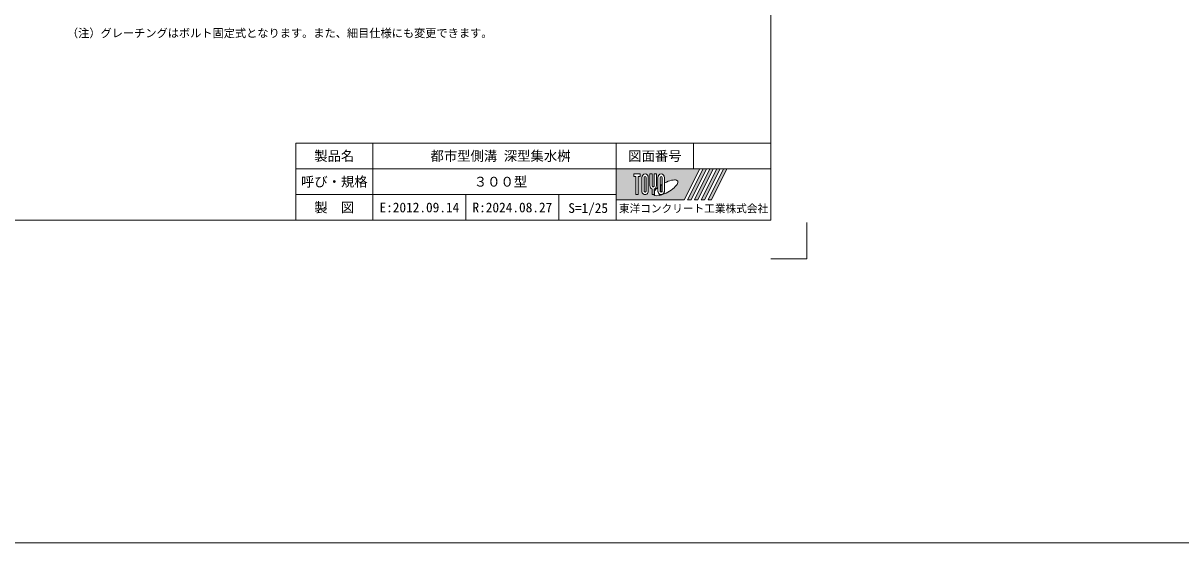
# Model space of a CAD drawing. Units: millimetres, scale not verified. Extents: x 289 to 42849, y -1182 to 27464.
# Drawn here: x 10742 to 18775, y -1182 to 2422 of the extents above; entities that cross this region are included whole.
import ezdxf
from ezdxf.enums import TextEntityAlignment as Align

# ---------------------------------------------------------------- set-up
doc = ezdxf.new("R2010")
doc.units = ezdxf.units.MM
doc.header["$LTSCALE"] = 40
for name, color, linetype, lineweight in [('0_2', 7, 'Continuous', 20), ('Defpoints_3', 8, 'Continuous', 0), ('枠', 5, 'Continuous', 5)]:
    doc.layers.add(name, color=color, linetype=linetype, lineweight=lineweight)
doc.styles.add('ＭＳ ゴシック', font='')
doc.styles.get('ＭＳ ゴシック').set_extended_font_data('MS Gothic')

msp = doc.modelspace()

# ---------------------------------------------------------------- hatches: boundary and pattern name
at = {"layer": '枠'}
h = msp.add_hatch(color=7, dxfattribs=at)
h.paths.add_polyline_path([(14857.92, 1411.69), (14857.92, 1197.41), (15329.35, 1197.41), (15436.49, 1411.69)])
edge = h.paths.add_edge_path(flags=16)
edge.add_ellipse((15200.2, 1279.79), major_axis=(83.96, 46.99), ratio=0.3471473, start_angle=-144.311216, end_angle=72.189903, ccw=False)
edge.add_ellipse((15169.12, 1259.5), major_axis=(0, 28.57), ratio=0.8463542, start_angle=-160.703456, end_angle=-90)
edge.add_line((15193.3, 1259.5), (15193.3, 1313.96))
edge = h.paths.add_edge_path(flags=16)
edge.add_ellipse((15169.12, 1349.61), major_axis=(0, 26.37), ratio=0.8463542, start_angle=-90, end_angle=90, ccw=False)
edge.add_line((15191.44, 1349.61), (15191.44, 1259.5))
edge.add_ellipse((15169.12, 1259.5), major_axis=(0, 26.37), ratio=0.8463542, start_angle=90, end_angle=-90, ccw=False)
edge.add_line((15146.79, 1259.5), (15146.79, 1349.61))
edge = h.paths.add_edge_path(flags=16)
edge.add_line((15176.56, 1349.61), (15176.56, 1259.5))
edge.add_ellipse((15169.12, 1259.5), major_axis=(0, 8.79), ratio=0.8463541, start_angle=90, end_angle=-90, ccw=False)
edge.add_line((15161.67, 1259.5), (15161.67, 1349.61))
edge.add_ellipse((15169.12, 1349.61), major_axis=(0, 8.79), ratio=0.8463541, start_angle=-90, end_angle=90, ccw=False)
edge = h.paths.add_edge_path(flags=16)
edge.add_line((15174.7, 1303.55), (15174.7, 1259.5))
edge.add_ellipse((15169.12, 1259.5), major_axis=(0, 6.59), ratio=0.8463541, start_angle=90, end_angle=-90, ccw=False)
edge.add_line((15163.53, 1259.5), (15163.53, 1296.34))
edge.add_ellipse((15200.2, 1279.79), major_axis=(83.96, 46.99), ratio=0.3471473, start_angle=107.791742, end_angle=126.471319, ccw=False)
edge = h.paths.add_edge_path(flags=16)
edge.add_line((15135.63, 1375.98), (15135.63, 1295.21))
edge.add_ellipse((15113.31, 1295.21), major_axis=(0, 26.37), ratio=0.8463542, start_angle=-163.341167, end_angle=-90, ccw=False)
edge.add_line((15120.75, 1270.35), (15120.75, 1233.12))
edge.add_line((15120.75, 1233.12), (15105.87, 1233.12))
edge.add_line((15105.87, 1233.12), (15105.87, 1270.35))
edge.add_ellipse((15113.31, 1295.21), major_axis=(0, 26.37), ratio=0.8463542, start_angle=90, end_angle=163.341167, ccw=False)
edge.add_line((15090.99, 1295.21), (15090.99, 1375.98))
edge.add_line((15090.99, 1375.98), (15105.87, 1375.98))
edge.add_line((15105.87, 1375.98), (15105.87, 1295.21))
edge.add_ellipse((15113.31, 1295.21), major_axis=(0, 8.79), ratio=0.8463541, start_angle=90, end_angle=-90)
edge.add_line((15120.75, 1295.21), (15120.75, 1375.98))
edge.add_line((15120.75, 1375.98), (15135.63, 1375.98))
edge = h.paths.add_edge_path(flags=16)
edge.add_line((15144.93, 1282.24), (15144.93, 1259.5))
edge.add_ellipse((15169.12, 1259.5), major_axis=(0, 28.57), ratio=0.8463542, start_angle=90, end_angle=-171.54427)
edge.add_ellipse((15200.2, 1279.79), major_axis=(83.96, 46.99), ratio=0.3471473, start_angle=-178.649536, end_angle=-148.292442, ccw=False)
edge.add_line((15117.55, 1230.92), (15122.61, 1230.92))
edge.add_line((15122.61, 1230.92), (15122.61, 1258.78))
edge.add_ellipse((15200.2, 1279.79), major_axis=(83.96, 46.99), ratio=0.3471473, start_angle=148.219121, end_angle=165.908122, ccw=False)
edge = h.paths.add_edge_path(flags=16)
edge.add_ellipse((15057.51, 1349.61), major_axis=(0, 26.37), ratio=0.8463542, start_angle=-90, end_angle=90, ccw=False)
edge.add_line((15079.83, 1349.61), (15079.83, 1259.5))
edge.add_ellipse((15057.51, 1259.5), major_axis=(0, 26.37), ratio=0.8463542, start_angle=90, end_angle=-90, ccw=False)
edge.add_line((15035.19, 1259.5), (15035.19, 1349.61))
edge = h.paths.add_edge_path(flags=16)
edge.add_line((15064.95, 1349.61), (15064.95, 1259.5))
edge.add_ellipse((15057.51, 1259.5), major_axis=(0, 8.79), ratio=0.8463541, start_angle=90, end_angle=-90, ccw=False)
edge.add_line((15050.07, 1259.5), (15050.07, 1349.61))
edge.add_ellipse((15057.51, 1349.61), major_axis=(0, 8.79), ratio=0.8463541, start_angle=-90, end_angle=90, ccw=False)
h.paths.add_polyline_path([(15024.03, 1375.98), (15024.03, 1358.4), (15009.14, 1358.4), (15009.14, 1233.12), (14994.26, 1233.12), (14994.26, 1358.4), (14979.38, 1358.4), (14979.38, 1375.98)], flags=16)
for points in [[(15352.92, 1197.41), (15376.49, 1197.41), (15483.64, 1411.69), (15460.06, 1411.69)], [(15530.78, 1411.69), (15507.21, 1411.69), (15400.06, 1197.41), (15423.64, 1197.41)], [(15577.92, 1411.69), (15554.35, 1411.69), (15447.21, 1197.41), (15470.78, 1197.41)], [(15625.06, 1411.69), (15601.49, 1411.69), (15494.35, 1197.41), (15517.92, 1197.41)]]:
    msp.add_hatch(color=7, dxfattribs=at).paths.add_polyline_path(points)

# ---------------------------------------------------------------- linework, layer by layer
at = {"layer": '0_2', "color": 1, "lineweight": 13}
msp.add_line((42849.32, -1181.86), (289.36, -1181.86), dxfattribs=at)
at = {"layer": 'Defpoints_3', "color": 7, "lineweight": 13}
for p in [(16179.35, 1038.48), (15929.35, 788.48)]:
    msp.add_line(p, (16179.35, 788.48), dxfattribs=at)
at = {"layer": '枠', "lineweight": 20}
for p, q in [((15929.35, 1054.55), (15929.35, 7947.41)), ((15929.35, 1590.27), (12633.21, 1590.27)), ((12633.21, 1054.55), (12633.21, 1590.27)), ((13168.92, 1054.55), (13168.92, 1590.27)), ((14857.92, 1054.55), (14857.92, 1590.27)), ((15393.64, 1411.69), (15393.64, 1590.27)), ((15929.35, 1411.69), (12633.21, 1411.69)), ((14857.92, 1233.12), (12633.21, 1233.12)), ((13814.11, 1054.55), (13814.11, 1233.12)), ((14459.3, 1054.55), (14459.3, 1233.12)), ((5929.35, 1054.55), (15929.35, 1054.55))]:
    msp.add_line(p, q, dxfattribs=at)
at = {"layer": '枠'}
for p, q in [((14979.38, 1375.98), (14979.38, 1358.4)), ((14979.38, 1375.98), (15024.03, 1375.98)), ((15024.03, 1375.98), (15024.03, 1358.4)), ((15090.99, 1295.21), (15090.99, 1375.98)), ((15090.99, 1375.98), (15105.87, 1375.98)), ((15105.87, 1375.98), (15105.87, 1295.21)), ((15120.75, 1295.21), (15120.75, 1375.98)), ((15120.75, 1375.98), (15135.63, 1375.98)), ((15135.63, 1375.98), (15135.63, 1295.21)), ((15436.49, 1411.69), (15329.35, 1197.41)), ((15460.06, 1411.69), (15352.92, 1197.41)), ((15483.64, 1411.69), (15376.49, 1197.41)), ((15507.21, 1411.69), (15400.06, 1197.41)), ((15530.78, 1411.69), (15423.64, 1197.41)), ((15554.35, 1411.69), (15447.21, 1197.41)), ((15577.92, 1411.69), (15470.78, 1197.41)), ((15601.49, 1411.69), (15494.35, 1197.41)), ((15625.06, 1411.69), (15517.92, 1197.41)), ((14994.26, 1358.4), (14979.38, 1358.4)), ((14994.26, 1358.4), (14994.26, 1233.12)), ((15009.14, 1358.4), (15009.14, 1233.12)), ((15024.03, 1358.4), (15009.14, 1358.4)), ((15035.19, 1349.61), (15035.19, 1259.5)), ((15050.07, 1259.5), (15050.07, 1349.61)), ((15064.95, 1349.61), (15064.95, 1259.5)), ((15079.83, 1259.5), (15079.83, 1349.61)), ((15146.79, 1349.61), (15146.79, 1259.5)), ((15161.67, 1259.5), (15161.67, 1349.61)), ((15163.53, 1259.5), (15163.53, 1296.34)), ((15174.7, 1303.55), (15174.7, 1259.5)), ((15176.56, 1349.61), (15176.56, 1259.5)), ((15191.44, 1259.5), (15191.44, 1349.61)), ((15193.3, 1259.5), (15193.3, 1313.96)), ((15009.14, 1233.12), (14994.26, 1233.12)), ((15105.87, 1270.35), (15105.87, 1233.12)), ((15120.75, 1233.12), (15105.87, 1233.12)), ((15117.55, 1230.92), (15122.61, 1230.92)), ((15120.75, 1270.35), (15120.75, 1233.12)), ((15122.61, 1258.78), (15122.61, 1230.92)), ((15144.93, 1282.24), (15144.93, 1259.5)), ((14857.92, 1197.41), (15329.35, 1197.41)), ((15352.92, 1197.41), (15376.49, 1197.41)), ((15400.06, 1197.41), (15423.64, 1197.41)), ((15447.21, 1197.41), (15470.78, 1197.41)), ((15494.35, 1197.41), (15517.92, 1197.41))]:
    msp.add_line(p, q, dxfattribs=at)
for centre, major_axis, ratio, start_param, end_param in [((15057.51, 1349.61), (0, 26.37), 0.846354, 4.712389, 7.8539816), ((15169.12, 1349.61), (0, 26.37), 0.846354, 4.712389, 7.8539816), ((15057.51, 1349.61), (0, 8.79), 0.846354, 4.712389, 7.8539816), ((15113.31, 1295.21), (0, 26.37), 0.846354, 1.5707963, 2.8017557), ((15113.31, 1295.21), (0, 8.79), 0.846354, 1.5707963, 4.712389), ((15113.31, 1295.21), (0, 26.37), 0.846354, 3.4814296, 4.712389), ((15169.12, 1349.61), (0, 8.79), 0.846354, 4.712389, 7.8539816), ((15200.2, 1279.79), (83.96, 46.99), 0.347147, 1.6817405, 1.8219833), ((15200.2, 1279.79), (83.96, 46.99), 0.347147, 4.2621853, 7.7429163), ((15057.51, 1259.5), (0, 26.37), 0.846354, 1.5707963, 4.712389), ((15057.51, 1259.5), (0, 8.79), 0.846354, 1.5707963, 4.712389), ((15200.2, 1279.79), (83.96, 46.99), 0.347147, 3.2093975, 4.2004451), ((15200.2, 1279.79), (83.96, 46.99), 0.347147, 2.0815197, 2.5155126), ((15169.12, 1259.5), (0, 28.57), 0.846354, 1.5707963, 3.3154679), ((15169.12, 1259.5), (0, 26.37), 0.846354, 1.5707963, 4.712389), ((15169.12, 1259.5), (0, 8.79), 0.846354, 1.5707963, 4.712389), ((15169.12, 1259.5), (0, 6.59), 0.846354, 1.5707963, 4.712389), ((15169.12, 1259.5), (0, 28.57), 0.846354, 3.5338438, 4.712389)]:
    msp.add_ellipse(centre, major_axis=major_axis, ratio=ratio, start_param=start_param, end_param=end_param, dxfattribs=at)

# ---------------------------------------------------------------- texts
at = {"layer": '0_2', "style": 'ＭＳ ゴシック'}
for s, height, p in [('（注）グレーチングはボルト固定式となります。また、細目仕様にも変更できます。', 56.96, (11046.32, 2306.79)), ('S=1/25', 67.41, (14525.15, 1085.73))]:
    msp.add_text(s, height=height, dxfattribs=at).set_placement(p, align=Align.BOTTOM_LEFT)
at = {"layer": '枠', "color": 7, "style": 'ＭＳ ゴシック'}
for s, height, p in [('製品名', 67.82, (12901.06, 1500.98)), ('都市型側溝 深型集水桝', 67.82, (14054.35, 1500.98)), ('図面番号', 67.82, (15125.78, 1500.98)), ('呼び・規格', 67.82, (12901.06, 1322.41)), ('３００型', 67.82, (14054.35, 1322.41)), ('製\u3000図', 67.82, (12901.06, 1143.84)), ('E:2012.09.14', 67.82, (13491.52, 1143.84)), ('R:2024.08.27', 67.82, (14136.71, 1143.84)), ('東洋コンクリート工業株式会社', 54.25, (15393.64, 1136.32))]:
    msp.add_text(s, height=height, dxfattribs=at).set_placement(p, align=Align.MIDDLE_CENTER)

doc.saveas('drawing.dxf')
